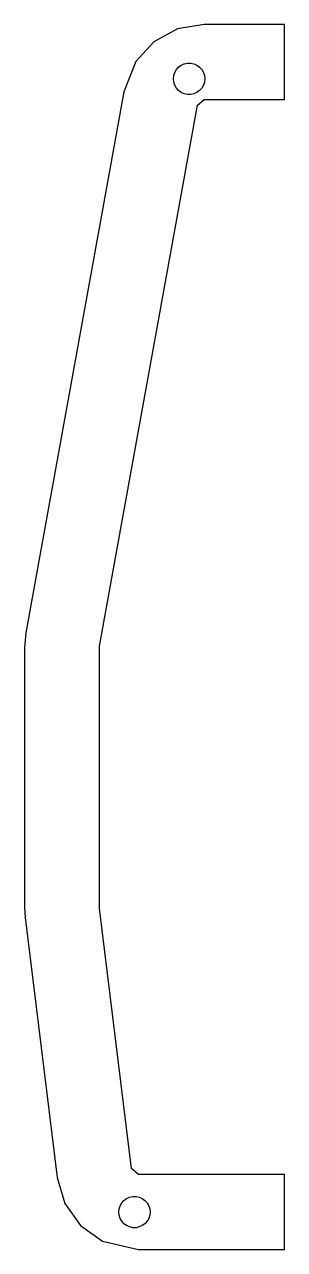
# Model space of a CAD drawing. Header units: metres. Extents: x -6.1 to 13, y -100.7 to -11.
import ezdxf

# ---------------------------------------------------------------- set-up
doc = ezdxf.new("R2010")
doc.units = ezdxf.units.M

msp = doc.modelspace()

# ---------------------------------------------------------------- linework, layer by layer
for p, q in [((5.16411, -11.3427), (3.42703, -12.2827)), ((7.1123, -11.0176), (5.16411, -11.3427)), ((13, -11.0176), (7.1123, -11.0176)), ((13, -16.5176), (13, -11.0176)), ((3.42703, -12.2827), (2.08931, -13.7359)), ((2.08931, -13.7359), (1.20834, -15.9484)), ((4.94942, -14.5322), (5.06963, -14.324)), ((5.06963, -14.324), (5.2305, -14.1454)), ((5.2305, -14.1454), (5.42499, -14.0041)), ((5.42499, -14.0041), (5.64462, -13.9063)), ((5.64462, -13.9063), (5.87979, -13.8563)), ((5.87979, -13.8563), (6.12019, -13.8563)), ((6.12019, -13.8563), (6.35536, -13.9063)), ((6.35536, -13.9063), (6.575, -14.0041)), ((6.575, -14.0041), (6.76949, -14.1454)), ((6.76949, -14.1454), (6.93036, -14.324)), ((6.93036, -14.324), (7.05057, -14.5322)), ((4.84999, -15), (4.87512, -14.7609)), ((4.87512, -15.2391), (4.84999, -15)), ((4.87512, -14.7609), (4.94942, -14.5322)), ((4.94942, -15.4677), (4.87512, -15.2391)), ((7.05057, -14.5322), (7.12486, -14.7609)), ((7.12486, -15.2391), (7.05057, -15.4677)), ((7.12486, -14.7609), (7.14999, -15)), ((7.14999, -15), (7.12486, -15.2391)), ((1.20834, -15.9484), (-5.96744, -55.5724)), ((5.06963, -15.6759), (4.94942, -15.4677)), ((5.2305, -15.8546), (5.06963, -15.6759)), ((5.42499, -15.9959), (5.2305, -15.8546)), ((5.64462, -16.0937), (5.42499, -15.9959)), ((5.87979, -16.1437), (5.64462, -16.0937)), ((6.12019, -16.1437), (5.87979, -16.1437)), ((6.35536, -16.0937), (6.12019, -16.1437)), ((6.575, -15.9959), (6.35536, -16.0937)), ((6.76949, -15.8546), (6.575, -15.9959)), ((6.93036, -15.6759), (6.76949, -15.8546)), ((7.05057, -15.4677), (6.93036, -15.6759)), ((-0.555481, -56.5525), (6.6203, -16.9285)), ((6.6203, -16.9285), (7.1123, -16.5176)), ((7.1123, -16.5176), (13, -16.5176)), ((-5.96744, -55.5724), (-6.06348, -56.6416)), ((-6.06348, -56.6416), (-6.06348, -75.6924)), ((-0.563477, -56.6416), (-0.555481, -56.5525)), ((-0.563477, -75.6924), (-0.563477, -56.6416)), ((-6.06348, -75.6924), (-6.01836, -76.4269)), ((-0.559723, -75.7536), (-0.563477, -75.6924)), ((1.78989, -94.8034), (-0.559723, -75.7536)), ((-6.01836, -76.4269), (-3.66875, -95.4767)), ((2.28613, -95.2422), (1.78989, -94.8034)), ((-3.66875, -95.4767), (-3.1076, -97.3704)), ((13, -95.2422), (2.28613, -95.2422)), ((13, -100.742), (13, -95.2422)), ((1.64462, -96.9063), (1.87979, -96.8563)), ((1.87979, -96.8563), (2.12019, -96.8563)), ((2.12019, -96.8563), (2.35536, -96.9063)), ((-3.1076, -97.3704), (-1.96198, -98.9794)), ((0.849991, -98), (0.875122, -97.7609)), ((0.875122, -97.7609), (0.949417, -97.5322)), ((0.949417, -97.5322), (1.06963, -97.324)), ((1.06963, -97.324), (1.2305, -97.1454)), ((1.2305, -97.1454), (1.42499, -97.0041)), ((1.42499, -97.0041), (1.64462, -96.9063)), ((2.35536, -96.9063), (2.575, -97.0041)), ((2.575, -97.0041), (2.76949, -97.1454)), ((2.76949, -97.1454), (2.93036, -97.324)), ((2.93036, -97.324), (3.05057, -97.5322)), ((3.05057, -97.5322), (3.12486, -97.7609)), ((3.12486, -97.7609), (3.14999, -98)), ((0.875122, -98.2391), (0.849991, -98)), ((0.949417, -98.4677), (0.875122, -98.2391)), ((1.06963, -98.6759), (0.949417, -98.4677)), ((1.2305, -98.8546), (1.06963, -98.6759)), ((2.93036, -98.6759), (2.76949, -98.8546)), ((3.05057, -98.4677), (2.93036, -98.6759)), ((3.12486, -98.2391), (3.05057, -98.4677)), ((3.14999, -98), (3.12486, -98.2391)), ((-1.96198, -98.9794), (-0.356003, -100.129)), ((1.42499, -98.9959), (1.2305, -98.8546)), ((1.64462, -99.0937), (1.42499, -98.9959)), ((1.87979, -99.1437), (1.64462, -99.0937)), ((2.12019, -99.1437), (1.87979, -99.1437)), ((2.35536, -99.0937), (2.12019, -99.1437)), ((2.575, -98.9959), (2.35536, -99.0937)), ((2.76949, -98.8546), (2.575, -98.9959)), ((-0.356003, -100.129), (2.28613, -100.742)), ((2.28613, -100.742), (13, -100.742))]:
    msp.add_line(p, q)

doc.saveas('drawing.dxf')
